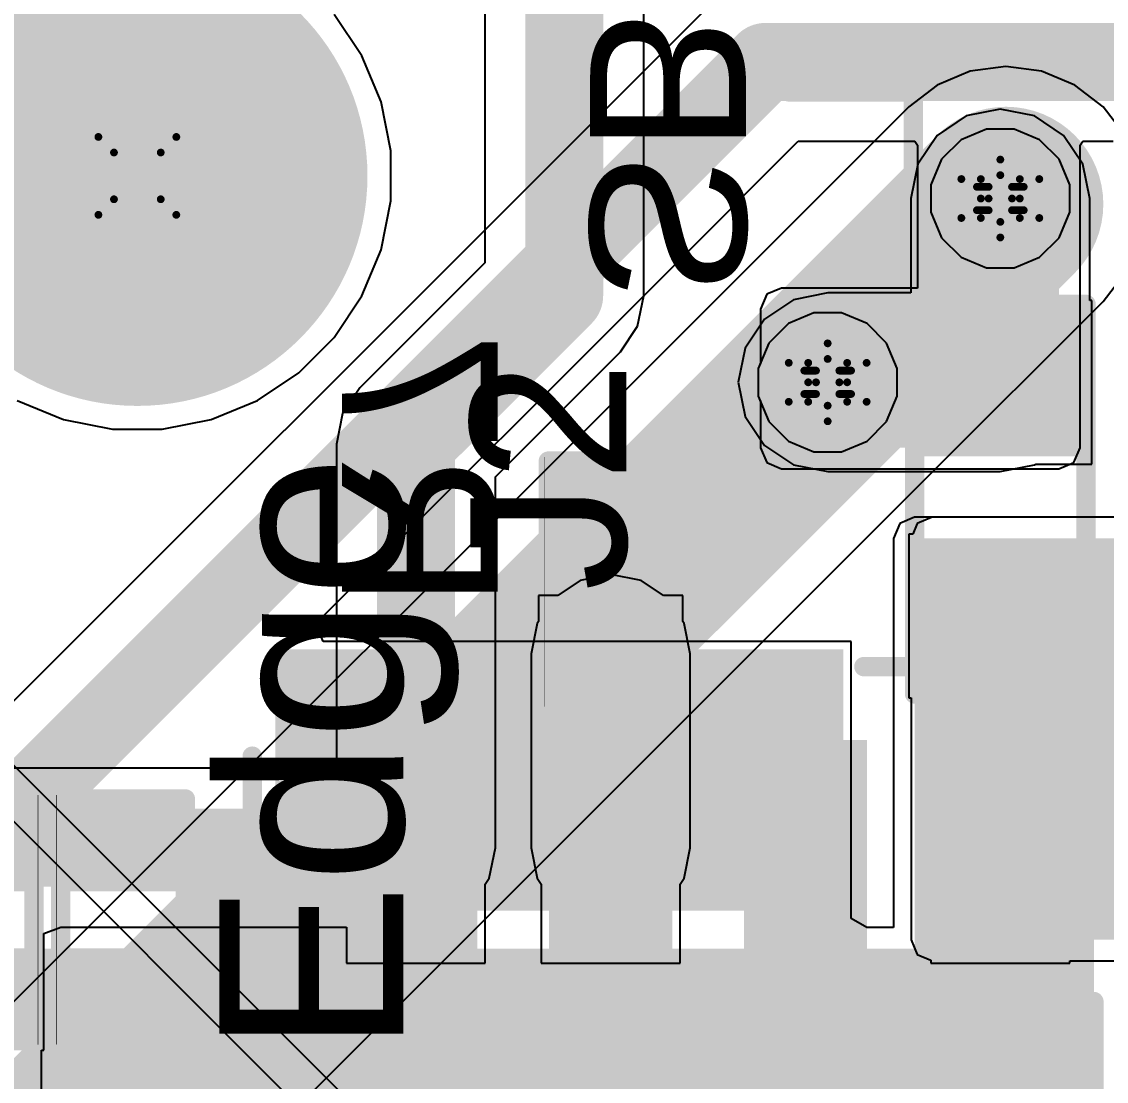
# Model space of a CAD drawing. Header units: inches. Extents: x -2.7 to 10.9, y -2.9 to 7.4.
# Drawn here: x 1.9678 to 2.2462, y 1.2615 to 1.5336 of the extents above; entities that cross this region are included whole.
import ezdxf

# ---------------------------------------------------------------- set-up
doc = ezdxf.new("R2010")
doc.units = ezdxf.units.IN
doc.header["$MEASUREMENT"] = 0
for name, color, linetype in [('Board Outline', 216, 'Continuous'), ('Bottom Layer', 5, 'Continuous'), ('Bottom Overlay', 54, 'Continuous'), ('Bottom Paste', 16, 'Continuous'), ('Bottom Solder', 6, 'Continuous'), ('Drill Drawing', 1, 'Continuous'), ('Layer 2', 16, 'Continuous'), ('Layer 3', 76, 'Continuous'), ('Pad Holes', 156, 'Continuous'), ('Top Layer', 1, 'Continuous'), ('Top Overlay', 2, 'Continuous'), ('Top Paste', 8, 'Continuous'), ('Top Solder', 216, 'Continuous'), ('Via Holes', 16, 'Continuous')]:
    doc.layers.add(name, color=color, linetype=linetype)
doc.styles.add('Arial', font='', dxfattribs={"height": 0.2})
doc.styles.get('Arial').set_extended_font_data('Arial')

# ---------------------------------------------------------------- blocks, each defined once
blk = doc.blocks.new('R___0402_B_27')
at = {"layer": 'Bottom Layer'}
for points in [[(-0.0095, 0.0125), (-0.0095, -0.0125), (-0.0275, -0.0125), (-0.0275, 0.0125)], [(0.0275, 0.0125), (0.0275, -0.0125), (0.0095, -0.0125), (0.0095, 0.0125)]]:
    blk.add_hatch(color=5, dxfattribs=at).paths.add_polyline_path(points)
at = {"layer": 'Bottom Paste'}
for points in [[(-0.0095, 0.0125), (-0.0095, -0.0125), (-0.0275, -0.0125), (-0.0275, 0.0125)], [(0.0275, 0.0125), (0.0275, -0.0125), (0.0095, -0.0125), (0.0095, 0.0125)]]:
    blk.add_hatch(color=16, dxfattribs=at).paths.add_polyline_path(points)
at = {"layer": 'Bottom Solder'}
for points in [[(-0.00733, 0.01467), (-0.00733, -0.01467), (-0.02967, -0.01467), (-0.02967, 0.01467)], [(0.02967, 0.01467), (0.02967, -0.01467), (0.00733, -0.01467), (0.00733, 0.01467)]]:
    blk.add_hatch(color=6, dxfattribs=at).paths.add_polyline_path(points)
at = {"layer": 'Bottom Overlay'}
for points in [[(-0.031, 0.016, 0.005, 0.005, 0), (-0.031, -0.016, 0.005, 0.005, 0)], [(-0.031, 0.016, 0.005, 0.005, 0), (0.031, 0.016, 0.005, 0.005, 0)], [(-0.032, 0.017, 0.000127, 0.000127, 0), (0.032, 0.017, 0.000127, 0.000127, 0)], [(0.031, 0.016, 0.005, 0.005, 0), (0.031, -0.016, 0.005, 0.005, 0)], [(-0.031, -0.016, 0.005, 0.005, 0), (0.031, -0.016, 0.005, 0.005, 0)]]:
    blk.add_lwpolyline(points, format="xyseb", dxfattribs=at)
for points in [[(-0.03225, 0.016, 0.0025, 0.0025, 1), (-0.02975, 0.016, 0.0025, 0.0025, 1)], [(-0.03225, 0.016, 0.0025, 0.0025, 1), (-0.02975, 0.016, 0.0025, 0.0025, 1)], [(-0.03203, 0.017, 0.0000635, 0.0000635, 1), (-0.03197, 0.017, 0.0000635, 0.0000635, 1)], [(0.02975, 0.016, 0.0025, 0.0025, 1), (0.03225, 0.016, 0.0025, 0.0025, 1)], [(0.02975, 0.016, 0.0025, 0.0025, 1), (0.03225, 0.016, 0.0025, 0.0025, 1)], [(0.03197, 0.017, 0.0000635, 0.0000635, 1), (0.03203, 0.017, 0.0000635, 0.0000635, 1)], [(-0.03225, -0.016, 0.0025, 0.0025, 1), (-0.02975, -0.016, 0.0025, 0.0025, 1)], [(-0.03225, -0.016, 0.0025, 0.0025, 1), (-0.02975, -0.016, 0.0025, 0.0025, 1)], [(0.02975, -0.016, 0.0025, 0.0025, 1), (0.03225, -0.016, 0.0025, 0.0025, 1)], [(0.02975, -0.016, 0.0025, 0.0025, 1), (0.03225, -0.016, 0.0025, 0.0025, 1)]]:
    blk.add_lwpolyline(points, format="xyseb", close=True, dxfattribs=at)
blk = doc.blocks.new('R___0402_B_28')
at = {"layer": 'Bottom Layer'}
for points in [[(-0.0095, 0.0125), (-0.0095, -0.0125), (-0.0275, -0.0125), (-0.0275, 0.0125)], [(0.0275, 0.0125), (0.0275, -0.0125), (0.0095, -0.0125), (0.0095, 0.0125)]]:
    blk.add_hatch(color=5, dxfattribs=at).paths.add_polyline_path(points)
at = {"layer": 'Bottom Paste'}
for points in [[(-0.0095, 0.0125), (-0.0095, -0.0125), (-0.0275, -0.0125), (-0.0275, 0.0125)], [(0.0275, 0.0125), (0.0275, -0.0125), (0.0095, -0.0125), (0.0095, 0.0125)]]:
    blk.add_hatch(color=16, dxfattribs=at).paths.add_polyline_path(points)
at = {"layer": 'Bottom Solder'}
for points in [[(-0.00733, 0.01467), (-0.00733, -0.01467), (-0.02967, -0.01467), (-0.02967, 0.01467)], [(0.02967, 0.01467), (0.02967, -0.01467), (0.00733, -0.01467), (0.00733, 0.01467)]]:
    blk.add_hatch(color=6, dxfattribs=at).paths.add_polyline_path(points)
at = {"layer": 'Bottom Overlay'}
for points in [[(-0.031, -0.016, 0.005, 0.005, 0), (-0.031, 0.016, 0.005, 0.005, 0)], [(0.031, 0.016, 0.005, 0.005, 0), (-0.031, 0.016, 0.005, 0.005, 0)], [(0.032, 0.017, 0.000127, 0.000127, 0), (-0.032, 0.017, 0.000127, 0.000127, 0)], [(0.031, -0.016, 0.005, 0.005, 0), (0.031, 0.016, 0.005, 0.005, 0)], [(0.031, -0.016, 0.005, 0.005, 0), (-0.031, -0.016, 0.005, 0.005, 0)]]:
    blk.add_lwpolyline(points, format="xyseb", dxfattribs=at)
for points in [[(-0.03225, 0.016, 0.0025, 0.0025, 1), (-0.02975, 0.016, 0.0025, 0.0025, 1)], [(-0.03225, 0.016, 0.0025, 0.0025, 1), (-0.02975, 0.016, 0.0025, 0.0025, 1)], [(-0.03203, 0.017, 0.0000635, 0.0000635, 1), (-0.03197, 0.017, 0.0000635, 0.0000635, 1)], [(0.02975, 0.016, 0.0025, 0.0025, 1), (0.03225, 0.016, 0.0025, 0.0025, 1)], [(0.02975, 0.016, 0.0025, 0.0025, 1), (0.03225, 0.016, 0.0025, 0.0025, 1)], [(0.03197, 0.017, 0.0000635, 0.0000635, 1), (0.03203, 0.017, 0.0000635, 0.0000635, 1)], [(-0.03225, -0.016, 0.0025, 0.0025, 1), (-0.02975, -0.016, 0.0025, 0.0025, 1)], [(-0.03225, -0.016, 0.0025, 0.0025, 1), (-0.02975, -0.016, 0.0025, 0.0025, 1)], [(0.02975, -0.016, 0.0025, 0.0025, 1), (0.03225, -0.016, 0.0025, 0.0025, 1)], [(0.02975, -0.016, 0.0025, 0.0025, 1), (0.03225, -0.016, 0.0025, 0.0025, 1)]]:
    blk.add_lwpolyline(points, format="xyseb", close=True, dxfattribs=at)
blk = doc.blocks.new('ESOP_8_B_137')
at = {"layer": 'Bottom Layer'}
for points in [[(-0.13813, 0.08681), (-0.09089, 0.08681), (-0.09089, 0.06319), (-0.13813, 0.06319)], [(0.09089, 0.08681), (0.13813, 0.08681), (0.13813, 0.06319), (0.09089, 0.06319)], [(-0.04724, 0.06496), (0.04724, 0.06496), (0.04724, -0.06496), (-0.04724, -0.06496)], [(-0.13813, 0.03681), (-0.09089, 0.03681), (-0.09089, 0.01319), (-0.13813, 0.01319)], [(0.09089, 0.03681), (0.13813, 0.03681), (0.13813, 0.01319), (0.09089, 0.01319)], [(-0.13813, -0.01319), (-0.09089, -0.01319), (-0.09089, -0.03681), (-0.13813, -0.03681)], [(0.09089, -0.01319), (0.13813, -0.01319), (0.13813, -0.03681), (0.09089, -0.03681)], [(-0.13813, -0.06319), (-0.09089, -0.06319), (-0.09089, -0.08681), (-0.13813, -0.08681)], [(0.09089, -0.06319), (0.13813, -0.06319), (0.13813, -0.08681), (0.09089, -0.08681)]]:
    blk.add_hatch(color=5, dxfattribs=at).paths.add_polyline_path(points)
at = {"layer": 'Bottom Paste'}
for points in [[(-0.13813, 0.08681), (-0.09089, 0.08681), (-0.09089, 0.06319), (-0.13813, 0.06319)], [(0.09089, 0.08681), (0.13813, 0.08681), (0.13813, 0.06319), (0.09089, 0.06319)], [(-0.04724, 0.06496), (0.04724, 0.06496), (0.04724, -0.06496), (-0.04724, -0.06496)], [(-0.13813, 0.03681), (-0.09089, 0.03681), (-0.09089, 0.01319), (-0.13813, 0.01319)], [(0.09089, 0.03681), (0.13813, 0.03681), (0.13813, 0.01319), (0.09089, 0.01319)], [(-0.13813, -0.01319), (-0.09089, -0.01319), (-0.09089, -0.03681), (-0.13813, -0.03681)], [(0.09089, -0.01319), (0.13813, -0.01319), (0.13813, -0.03681), (0.09089, -0.03681)], [(-0.13813, -0.06319), (-0.09089, -0.06319), (-0.09089, -0.08681), (-0.13813, -0.08681)], [(0.09089, -0.06319), (0.13813, -0.06319), (0.13813, -0.08681), (0.09089, -0.08681)]]:
    blk.add_hatch(color=16, dxfattribs=at).paths.add_polyline_path(points)
at = {"layer": 'Bottom Solder'}
for points in [[(-0.14213, 0.09081), (-0.08689, 0.09081), (-0.08689, 0.05919), (-0.14213, 0.05919)], [(0.08689, 0.09081), (0.14213, 0.09081), (0.14213, 0.05919), (0.08689, 0.05919)], [(-0.05124, 0.06896), (0.05124, 0.06896), (0.05124, -0.06896), (-0.05124, -0.06896)], [(-0.14213, 0.04081), (-0.08689, 0.04081), (-0.08689, 0.00919), (-0.14213, 0.00919)], [(0.08689, 0.04081), (0.14213, 0.04081), (0.14213, 0.00919), (0.08689, 0.00919)], [(-0.14213, -0.00919), (-0.08689, -0.00919), (-0.08689, -0.04081), (-0.14213, -0.04081)], [(0.08689, -0.00919), (0.14213, -0.00919), (0.14213, -0.04081), (0.08689, -0.04081)], [(-0.14213, -0.05919), (-0.08689, -0.05919), (-0.08689, -0.09081), (-0.14213, -0.09081)], [(0.08689, -0.05919), (0.14213, -0.05919), (0.14213, -0.09081), (0.08689, -0.09081)]]:
    blk.add_hatch(color=6, dxfattribs=at).paths.add_polyline_path(points)
at = {"layer": 'Bottom Overlay'}
for points in [[(-0.075, -0.099, 0.005, 0.005, 0), (-0.075, 0.099, 0.005, 0.005, 0)], [(0.073, 0.099, 0.005, 0.005, 0), (-0.075, 0.099, 0.005, 0.005, 0)], [(0.073, -0.099, 0.005, 0.005, 0), (0.073, 0.099, 0.005, 0.005, 0)], [(-0.15265, -0.08069, 0.01181, 0.01181, 0), (-0.15265, -0.07069, 0.01181, 0.01181, 0)], [(-0.14765, -0.07569, 0.01181, 0.01181, 0), (-0.15265, -0.07069, 0.01181, 0.01181, 0)], [(-0.15265, -0.08069, 0.01181, 0.01181, 0), (-0.14765, -0.07569, 0.01181, 0.01181, 0)], [(0.073, -0.099, 0.005, 0.005, 0), (-0.075, -0.099, 0.005, 0.005, 0)]]:
    blk.add_lwpolyline(points, format="xyseb", dxfattribs=at)
for points in [[(-0.07625, 0.099, 0.0025, 0.0025, 1), (-0.07375, 0.099, 0.0025, 0.0025, 1)], [(-0.07625, 0.099, 0.0025, 0.0025, 1), (-0.07375, 0.099, 0.0025, 0.0025, 1)], [(0.07175, 0.099, 0.0025, 0.0025, 1), (0.07425, 0.099, 0.0025, 0.0025, 1)], [(0.07175, 0.099, 0.0025, 0.0025, 1), (0.07425, 0.099, 0.0025, 0.0025, 1)], [(-0.1556, -0.07069, 0.00591, 0.00591, 1), (-0.14969, -0.07069, 0.00591, 0.00591, 1)], [(-0.1556, -0.07069, 0.00591, 0.00591, 1), (-0.14969, -0.07069, 0.00591, 0.00591, 1)], [(-0.1506, -0.07569, 0.00591, 0.00591, 1), (-0.14469, -0.07569, 0.00591, 0.00591, 1)], [(-0.1506, -0.07569, 0.00591, 0.00591, 1), (-0.14469, -0.07569, 0.00591, 0.00591, 1)], [(-0.1556, -0.08069, 0.00591, 0.00591, 1), (-0.14969, -0.08069, 0.00591, 0.00591, 1)], [(-0.1556, -0.08069, 0.00591, 0.00591, 1), (-0.14969, -0.08069, 0.00591, 0.00591, 1)], [(-0.07625, -0.099, 0.0025, 0.0025, 1), (-0.07375, -0.099, 0.0025, 0.0025, 1)], [(-0.07625, -0.099, 0.0025, 0.0025, 1), (-0.07375, -0.099, 0.0025, 0.0025, 1)], [(0.07175, -0.099, 0.0025, 0.0025, 1), (0.07425, -0.099, 0.0025, 0.0025, 1)], [(0.07175, -0.099, 0.0025, 0.0025, 1), (0.07425, -0.099, 0.0025, 0.0025, 1)]]:
    blk.add_lwpolyline(points, format="xyseb", close=True, dxfattribs=at)
blk = doc.blocks.new('S______B______B_142')
at = {"layer": 'Bottom Layer'}
for points in [[(-0.015, 0.0175), (-0.015, -0.0175), (-0.045, -0.0175), (-0.045, 0.0175)], [(0.045, 0.0175), (0.045, -0.0175), (0.015, -0.0175), (0.015, 0.0175)]]:
    blk.add_hatch(color=5, dxfattribs=at).paths.add_polyline_path(points)
at = {"layer": 'Bottom Paste'}
for points in [[(-0.015, 0.0175), (-0.015, -0.0175), (-0.045, -0.0175), (-0.045, 0.0175)], [(0.045, 0.0175), (0.045, -0.0175), (0.015, -0.0175), (0.015, 0.0175)]]:
    blk.add_hatch(color=16, dxfattribs=at).paths.add_polyline_path(points)
at = {"layer": 'Bottom Solder'}
for points in [[(-0.011, 0.0215), (-0.011, -0.0215), (-0.049, -0.0215), (-0.049, 0.0215)], [(0.049, 0.0215), (0.049, -0.0215), (0.011, -0.0215), (0.011, 0.0215)]]:
    blk.add_hatch(color=6, dxfattribs=at).paths.add_polyline_path(points)
at = {"layer": 'Bottom Overlay'}
for points in [[(0.05, 0.022, 0.005, 0.005, 0), (-0.05, 0.022, 0.005, 0.005, 0)], [(-0.05, -0.022, 0.005, 0.005, 0), (-0.05, 0.022, 0.005, 0.005, 0)], [(0.05, -0.022, 0.005, 0.005, 0), (0.05, 0.022, 0.005, 0.005, 0)], [(0.05, -0.022, 0.005, 0.005, 0), (-0.05, -0.022, 0.005, 0.005, 0)]]:
    blk.add_lwpolyline(points, format="xyseb", dxfattribs=at)
for points in [[(-0.05125, 0.022, 0.0025, 0.0025, 1), (-0.04875, 0.022, 0.0025, 0.0025, 1)], [(-0.05125, 0.022, 0.0025, 0.0025, 1), (-0.04875, 0.022, 0.0025, 0.0025, 1)], [(0.04875, 0.022, 0.0025, 0.0025, 1), (0.05125, 0.022, 0.0025, 0.0025, 1)], [(0.04875, 0.022, 0.0025, 0.0025, 1), (0.05125, 0.022, 0.0025, 0.0025, 1)], [(-0.05125, -0.022, 0.0025, 0.0025, 1), (-0.04875, -0.022, 0.0025, 0.0025, 1)], [(-0.05125, -0.022, 0.0025, 0.0025, 1), (-0.04875, -0.022, 0.0025, 0.0025, 1)], [(0.04875, -0.022, 0.0025, 0.0025, 1), (0.05125, -0.022, 0.0025, 0.0025, 1)], [(0.04875, -0.022, 0.0025, 0.0025, 1), (0.05125, -0.022, 0.0025, 0.0025, 1)]]:
    blk.add_lwpolyline(points, format="xyseb", close=True, dxfattribs=at)
blk = doc.blocks.new('R___0402_B_207')
at = {"layer": 'Bottom Layer'}
for points in [[(-0.0095, 0.0125), (-0.0095, -0.0125), (-0.0275, -0.0125), (-0.0275, 0.0125)], [(0.0275, 0.0125), (0.0275, -0.0125), (0.0095, -0.0125), (0.0095, 0.0125)]]:
    blk.add_hatch(color=5, dxfattribs=at).paths.add_polyline_path(points)
at = {"layer": 'Bottom Paste'}
for points in [[(-0.0095, 0.0125), (-0.0095, -0.0125), (-0.0275, -0.0125), (-0.0275, 0.0125)], [(0.0275, 0.0125), (0.0275, -0.0125), (0.0095, -0.0125), (0.0095, 0.0125)]]:
    blk.add_hatch(color=16, dxfattribs=at).paths.add_polyline_path(points)
at = {"layer": 'Bottom Solder'}
for points in [[(-0.00733, 0.01467), (-0.00733, -0.01467), (-0.02967, -0.01467), (-0.02967, 0.01467)], [(0.02967, 0.01467), (0.02967, -0.01467), (0.00733, -0.01467), (0.00733, 0.01467)]]:
    blk.add_hatch(color=6, dxfattribs=at).paths.add_polyline_path(points)
at = {"layer": 'Bottom Overlay'}
for points in [[(-0.031, 0.016, 0.005, 0.005, 0), (0.031, 0.016, 0.005, 0.005, 0)], [(-0.031, 0.016, 0.005, 0.005, 0), (-0.031, -0.016, 0.005, 0.005, 0)], [(-0.032, 0.017, 0.000127, 0.000127, 0), (0.032, 0.017, 0.000127, 0.000127, 0)], [(0.031, 0.016, 0.005, 0.005, 0), (0.031, -0.016, 0.005, 0.005, 0)], [(-0.031, -0.016, 0.005, 0.005, 0), (0.031, -0.016, 0.005, 0.005, 0)]]:
    blk.add_lwpolyline(points, format="xyseb", dxfattribs=at)
for points in [[(-0.03225, 0.016, 0.0025, 0.0025, 1), (-0.02975, 0.016, 0.0025, 0.0025, 1)], [(-0.03225, 0.016, 0.0025, 0.0025, 1), (-0.02975, 0.016, 0.0025, 0.0025, 1)], [(-0.03203, 0.017, 0.0000635, 0.0000635, 1), (-0.03197, 0.017, 0.0000635, 0.0000635, 1)], [(0.02975, 0.016, 0.0025, 0.0025, 1), (0.03225, 0.016, 0.0025, 0.0025, 1)], [(0.02975, 0.016, 0.0025, 0.0025, 1), (0.03225, 0.016, 0.0025, 0.0025, 1)], [(0.03197, 0.017, 0.0000635, 0.0000635, 1), (0.03203, 0.017, 0.0000635, 0.0000635, 1)], [(-0.03225, -0.016, 0.0025, 0.0025, 1), (-0.02975, -0.016, 0.0025, 0.0025, 1)], [(-0.03225, -0.016, 0.0025, 0.0025, 1), (-0.02975, -0.016, 0.0025, 0.0025, 1)], [(0.02975, -0.016, 0.0025, 0.0025, 1), (0.03225, -0.016, 0.0025, 0.0025, 1)], [(0.02975, -0.016, 0.0025, 0.0025, 1), (0.03225, -0.016, 0.0025, 0.0025, 1)]]:
    blk.add_lwpolyline(points, format="xyseb", close=True, dxfattribs=at)
blk = doc.blocks.new('WAFER_PH2_0_2PWB_248')
at = {"layer": 'Top Layer'}
blk.add_hatch(color=1, dxfattribs=at).paths.add_polyline_path([(-0.16142, -0.04331), (-0.10236, -0.04331), (-0.10236, -0.1811), (-0.16142, -0.1811)])
at = {"layer": 'Top Paste'}
blk.add_hatch(color=8, dxfattribs=at).paths.add_polyline_path([(-0.16142, -0.04331), (-0.10236, -0.04331), (-0.10236, -0.1811), (-0.16142, -0.1811)])
at = {"layer": 'Top Solder'}
blk.add_hatch(color=216, dxfattribs=at).paths.add_polyline_path([(-0.16542, -0.03931), (-0.09836, -0.03931), (-0.09836, -0.1851), (-0.16542, -0.1851)])
at = {"layer": 'Top Overlay'}
for points in [[(-0.161, -0.034, 0.005, 0.005, 0), (-0.161, 0.115, 0.005, 0.005, 0)], [(0.142, -0.191, 0.005, 0.005, 0), (-0.138, -0.191, 0.005, 0.005, 0)]]:
    blk.add_lwpolyline(points, format="xyseb", dxfattribs=at)
for points in [[(-0.16225, -0.034, 0.0025, 0.0025, 1), (-0.15975, -0.034, 0.0025, 0.0025, 1)], [(-0.13925, -0.191, 0.0025, 0.0025, 1), (-0.13675, -0.191, 0.0025, 0.0025, 1)]]:
    blk.add_lwpolyline(points, format="xyseb", close=True, dxfattribs=at)
at = {"layer": 'Top Overlay', "style": 'Arial'}
blk.add_text('PCB Edge', height=0.047244, rotation=-180, dxfattribs=at).set_placement((0.09269, -0.15221))

msp = doc.modelspace()

# ---------------------------------------------------------------- hatches: boundary and pattern name
at = {"layer": 'Bottom Layer'}
h = msp.add_hatch(color=5, dxfattribs=at)
edge = h.paths.add_edge_path()
edge.add_arc((2.219, 1.48819), 0.01181, 0, 360)
h = msp.add_hatch(color=5, dxfattribs=at)
edge = h.paths.add_edge_path()
edge.add_arc((2.17469, 1.441), 0.01181, 0, 360)
msp.add_hatch(color=5, dxfattribs=at).paths.add_polyline_path([(2.2015, 1.29789), (2.33987, 1.29789), (2.33987, 1.40094), (2.2015, 1.40094)])
at = {"layer": 'Bottom Solder'}
h = msp.add_hatch(color=6, dxfattribs=at)
edge = h.paths.add_edge_path()
edge.add_arc((2.219, 1.48819), 0.01581, 0, 360)
h = msp.add_hatch(color=6, dxfattribs=at)
edge = h.paths.add_edge_path()
edge.add_arc((1.99751, 1.494), 0.004, 0, 360)
h = msp.add_hatch(color=6, dxfattribs=at)
edge = h.paths.add_edge_path()
edge.add_arc((2.17469, 1.441), 0.01581, 0, 360)
at = {"layer": 'Layer 2'}
h = msp.add_hatch(color=16, dxfattribs=at)
edge = h.paths.add_edge_path()
edge.add_arc((2.219, 1.48819), 0.01181, 0, 360)
h = msp.add_hatch(color=16, dxfattribs=at)
edge = h.paths.add_edge_path()
edge.add_arc((2.17469, 1.441), 0.01181, 0, 360)
at = {"layer": 'Layer 3'}
h = msp.add_hatch(color=76, dxfattribs=at)
edge = h.paths.add_edge_path()
edge.add_arc((2.219, 1.48819), 0.01181, 0, 360)
h = msp.add_hatch(color=76, dxfattribs=at)
edge = h.paths.add_edge_path()
edge.add_arc((2.17469, 1.441), 0.01181, 0, 360)
at = {"layer": 'Pad Holes'}
h = msp.add_hatch(color=7, dxfattribs=at)
edge = h.paths.add_edge_path()
edge.add_arc((1.99751, 1.494), 0.05906, 0, 360)
at = {"layer": 'Top Layer'}
for points in [[(2.20316, 1.42422), (2.23404, 1.42422), (2.23404, 1.50185), (2.20316, 1.50185)], [(2.16286, 1.42422), (2.23404, 1.42422), (2.23404, 1.45977), (2.16286, 1.45977)], [(2.197, 1.29789), (2.33987, 1.29789), (2.33987, 1.40094), (2.197, 1.40094)], [(2.197, 1.243), (2.243, 1.243), (2.243, 1.4), (2.197, 1.4)], [(1.97, 1.243), (2.243, 1.243), (2.243, 1.29559), (1.97, 1.29559)], [(1.97, 1.04558), (2.023, 1.04558), (2.023, 1.29559), (1.97, 1.29559)]]:
    msp.add_hatch(color=1, dxfattribs=at).paths.add_polyline_path(points)
h = msp.add_hatch(color=1, dxfattribs=at)
edge = h.paths.add_edge_path()
edge.add_arc((2.219, 1.48819), 0.01181, 0, 360)
h = msp.add_hatch(color=1, dxfattribs=at)
edge = h.paths.add_edge_path()
edge.add_arc((2.17469, 1.441), 0.01181, 0, 360)
at = {"layer": 'Top Solder'}
h = msp.add_hatch(color=216, dxfattribs=at)
edge = h.paths.add_edge_path()
edge.add_arc((2.219, 1.48819), 0.01581, 0, 360)
h = msp.add_hatch(color=216, dxfattribs=at)
edge = h.paths.add_edge_path()
edge.add_arc((1.99751, 1.494), 0.004, 0, 360)
h = msp.add_hatch(color=216, dxfattribs=at)
edge = h.paths.add_edge_path()
edge.add_arc((2.17469, 1.441), 0.01581, 0, 360)
at = {"layer": 'Via Holes'}
h = msp.add_hatch(color=7, dxfattribs=at)
edge = h.paths.add_edge_path()
edge.add_arc((2.219, 1.48819), 0.00591, 0, 360)
h = msp.add_hatch(color=7, dxfattribs=at)
edge = h.paths.add_edge_path()
edge.add_arc((2.17469, 1.441), 0.00591, 0, 360)

# ---------------------------------------------------------------- linework, layer by layer
at = {"layer": 'Board Outline'}
msp.add_lwpolyline([(-2.49969, 1.37795, 0.005, 0.005, -0.740599), (2.8433, 0.25075, 0.005, 0.005, 0)], format="xyseb", dxfattribs=at)
at = {"layer": 'Bottom Layer'}
for p, q in [((2.12746, 1.46323), (2.12746, 1.55358)), ((2.08668, 1.54513), (2.08668, 1.47167)), ((2.05516, 1.52482), (2.04804, 1.53547)), ((2.06006, 1.51298), (2.05516, 1.52482)), ((2.06256, 1.50041), (2.06006, 1.51298)), ((2.21022, 1.50938), (2.20278, 1.50441)), ((2.219, 1.51113), (2.21022, 1.50938)), ((2.22778, 1.50938), (2.219, 1.51113)), ((2.23522, 1.50441), (2.22778, 1.50938)), ((2.20278, 1.50441), (2.19781, 1.49697)), ((2.24019, 1.49697), (2.23522, 1.50441)), ((2.06256, 1.48759), (2.06256, 1.50041)), ((2.19781, 1.49697), (2.19606, 1.48819)), ((2.24194, 1.48819), (2.24019, 1.49697)), ((2.06006, 1.47503), (2.06256, 1.48759)), ((2.19606, 1.48819), (2.19606, 1.46394)), ((2.24194, 1.462), (2.24194, 1.48819)), ((2.05516, 1.46319), (2.06006, 1.47503)), ((2.08668, 1.47167), (2.05458, 1.43958)), ((2.04804, 1.45253), (2.05516, 1.46319)), ((2.12591, 1.45542), (2.12746, 1.46323)), ((2.16591, 1.46219), (2.15847, 1.45722)), ((2.17469, 1.46394), (2.16591, 1.46219)), ((2.19606, 1.46394), (2.17469, 1.46394)), ((2.2425, 1.462), (2.24194, 1.462)), ((2.2425, 1.42), (2.2425, 1.462)), ((2.15847, 1.45722), (2.1535, 1.44978)), ((2.12149, 1.44881), (2.12591, 1.45542)), ((2.03898, 1.44347), (2.04804, 1.45253)), ((2.08939, 1.41671), (2.12149, 1.44881)), ((2.1535, 1.44978), (2.15175, 1.441)), ((2.02832, 1.43635), (2.03898, 1.44347)), ((2.05458, 1.43958), (2.05016, 1.43296)), ((2.15175, 1.441), (2.1535, 1.43222)), ((1.96669, 1.43635), (1.97853, 1.43145)), ((2.01649, 1.43145), (2.02832, 1.43635)), ((1.97853, 1.43145), (1.9911, 1.42895)), ((2.00392, 1.42895), (2.01649, 1.43145)), ((2.05016, 1.43296), (2.04861, 1.42516)), ((2.1535, 1.43222), (2.15847, 1.42478)), ((1.9911, 1.42895), (2.00392, 1.42895)), ((2.04861, 1.42516), (2.04861, 1.3419)), ((2.15847, 1.42478), (2.16591, 1.41981)), ((2.16591, 1.41981), (2.17469, 1.41806)), ((2.219, 1.41806), (2.22778, 1.41981)), ((2.22778, 1.41981), (2.22807, 1.42)), ((2.22807, 1.42), (2.2425, 1.42)), ((2.17469, 1.41806), (2.219, 1.41806)), ((2.08939, 1.32151), (2.08939, 1.41671)), ((2.2015, 1.40635), (2.19767, 1.40477)), ((2.33987, 1.40635), (2.2015, 1.40635)), ((2.19767, 1.40477), (2.19653, 1.402)), ((2.19653, 1.402), (2.1955, 1.402)), ((2.1955, 1.402), (2.1955, 1.36)), ((2.1112, 1.3901), (2.10545, 1.38626)), ((2.119, 1.39166), (2.1112, 1.3901)), ((2.1268, 1.3901), (2.119, 1.39166)), ((2.13255, 1.38626), (2.1268, 1.3901)), ((2.10545, 1.38626), (2.1005, 1.38626)), ((2.1005, 1.38626), (2.1005, 1.37958)), ((2.1375, 1.38626), (2.13255, 1.38626)), ((2.1375, 1.37958), (2.1375, 1.38626)), ((2.10016, 1.37907), (2.09861, 1.37126)), ((2.1005, 1.37958), (2.10016, 1.37907)), ((2.13784, 1.37907), (2.1375, 1.37958)), ((2.13939, 1.37126), (2.13784, 1.37907)), ((2.09861, 1.37126), (2.09861, 1.32151)), ((2.13939, 1.32151), (2.13939, 1.37126)), ((2.1955, 1.36), (2.19609, 1.36)), ((2.19609, 1.36), (2.19609, 1.29789)), ((2.04861, 1.3419), (1.955, 1.3419)), ((2.08784, 1.3137), (2.08939, 1.32151)), ((2.09861, 1.32151), (2.10016, 1.3137)), ((2.13784, 1.3137), (2.13939, 1.32151)), ((2.08681, 1.31216), (2.08784, 1.3137)), ((2.08681, 1.29189), (2.08681, 1.31216)), ((2.10016, 1.3137), (2.10119, 1.31216)), ((2.10119, 1.31216), (2.10119, 1.29189)), ((2.13681, 1.31216), (2.13784, 1.3137)), ((2.13681, 1.29189), (2.13681, 1.31216)), ((1.9735, 1.29951), (1.97783, 1.30112)), ((1.97783, 1.30112), (2.05119, 1.30112)), ((2.05119, 1.30112), (2.05119, 1.29189)), ((1.9735, 1.26951), (1.9735, 1.29951)), ((2.19609, 1.29789), (2.19767, 1.29406)), ((2.05119, 1.29189), (2.08681, 1.29189)), ((2.10119, 1.29189), (2.13681, 1.29189)), ((2.19767, 1.29406), (2.20119, 1.2926)), ((2.20119, 1.2926), (2.20119, 1.29189)), ((2.20119, 1.29189), (2.23681, 1.29189)), ((2.23681, 1.29189), (2.23681, 1.29247)), ((2.23681, 1.29247), (2.33987, 1.29247)), ((1.97291, 1.13898), (1.97291, 1.26951)), ((1.97291, 1.26951), (1.9735, 1.26951))]:
    msp.add_line(p, q, dxfattribs=at)
for points in [[(2.10707, 1.46323, 0.02, 0.02, 0), (2.10707, 1.55358, 0.02, 0.02, 0)], [(2.219, 1.441, 0.025, 0.025, 0), (2.219, 1.48819, 0.025, 0.025, 0)], [(2.069, 1.42516, 0.02, 0.02, 0), (2.10707, 1.46323, 0.02, 0.02, 0)], [(2.17469, 1.441, 0.025, 0.025, 0), (2.219, 1.441, 0.025, 0.025, 0)], [(2.069, 1.32151, 0.02, 0.02, 0), (2.069, 1.42516, 0.02, 0.02, 0)], [(2.119, 1.32151, 0.02, 0.02, 0), (2.119, 1.37126, 0.02, 0.02, 0)], [(1.955, 1.32151, 0.02, 0.02, 0), (1.99382, 1.32151, 0.02, 0.02, 0)], [(1.99382, 1.32151, 0.02, 0.02, 0), (2.069, 1.32151, 0.02, 0.02, 0)]]:
    msp.add_lwpolyline(points, format="xyseb", dxfattribs=at)
for points in [[(2.21275, 1.48819, 0.0125, 0.0125, 1), (2.22525, 1.48819, 0.0125, 0.0125, 1)], [(2.10207, 1.46323, 0.01, 0.01, 1), (2.11207, 1.46323, 0.01, 0.01, 1)], [(2.10207, 1.46323, 0.01, 0.01, 1), (2.11207, 1.46323, 0.01, 0.01, 1)], [(2.16844, 1.441, 0.0125, 0.0125, 1), (2.18094, 1.441, 0.0125, 0.0125, 1)], [(2.21275, 1.441, 0.0125, 0.0125, 1), (2.22525, 1.441, 0.0125, 0.0125, 1)], [(2.21275, 1.441, 0.0125, 0.0125, 1), (2.22525, 1.441, 0.0125, 0.0125, 1)], [(2.064, 1.42516, 0.01, 0.01, 1), (2.074, 1.42516, 0.01, 0.01, 1)], [(2.064, 1.42516, 0.01, 0.01, 1), (2.074, 1.42516, 0.01, 0.01, 1)], [(2.114, 1.37126, 0.01, 0.01, 1), (2.124, 1.37126, 0.01, 0.01, 1)], [(1.98882, 1.32151, 0.01, 0.01, 1), (1.99882, 1.32151, 0.01, 0.01, 1)], [(1.98882, 1.32151, 0.01, 0.01, 1), (1.99882, 1.32151, 0.01, 0.01, 1)], [(2.064, 1.32151, 0.01, 0.01, 1), (2.074, 1.32151, 0.01, 0.01, 1)], [(2.064, 1.32151, 0.01, 0.01, 1), (2.074, 1.32151, 0.01, 0.01, 1)], [(2.114, 1.32151, 0.01, 0.01, 1), (2.124, 1.32151, 0.01, 0.01, 1)]]:
    msp.add_lwpolyline(points, format="xyseb", close=True, dxfattribs=at)
at = {"layer": 'Bottom Overlay'}
for points in [[(2.16474, 1.51558, 0.005, 0.005, 0), (2.19665, 1.51558, 0.005, 0.005, 0)], [(2.19665, 1.461, 0.005, 0.005, 0), (2.19665, 1.51558, 0.005, 0.005, 0)]]:
    msp.add_lwpolyline(points, format="xyseb", dxfattribs=at)
for points in [[(2.16349, 1.51558, 0.0025, 0.0025, 1), (2.16599, 1.51558, 0.0025, 0.0025, 1)], [(2.1954, 1.51558, 0.0025, 0.0025, 1), (2.1979, 1.51558, 0.0025, 0.0025, 1)], [(2.1954, 1.51558, 0.0025, 0.0025, 1), (2.1979, 1.51558, 0.0025, 0.0025, 1)], [(2.1954, 1.461, 0.0025, 0.0025, 1), (2.1979, 1.461, 0.0025, 0.0025, 1)]]:
    msp.add_lwpolyline(points, format="xyseb", close=True, dxfattribs=at)
at = {"layer": 'Drill Drawing'}
for points in [[(1.98751, 1.504, 0.002, 0.002, 0), (2.00751, 1.504, 0.002, 0.002, 0)], [(1.98751, 1.484, 0.002, 0.002, 0), (1.98751, 1.504, 0.002, 0.002, 0)], [(2.00751, 1.484, 0.002, 0.002, 0), (2.00751, 1.504, 0.002, 0.002, 0)], [(1.99151, 1.5, 0.002, 0.002, 0), (2.00351, 1.5, 0.002, 0.002, 0)], [(1.99151, 1.488, 0.002, 0.002, 0), (1.99151, 1.5, 0.002, 0.002, 0)], [(2.00351, 1.488, 0.002, 0.002, 0), (2.00351, 1.5, 0.002, 0.002, 0)], [(2.214, 1.49319, 0.002, 0.002, 0), (2.219, 1.49819, 0.002, 0.002, 0)], [(2.219, 1.49819, 0.002, 0.002, 0), (2.224, 1.49319, 0.002, 0.002, 0)], [(2.216, 1.49119, 0.002, 0.002, 0), (2.219, 1.49419, 0.002, 0.002, 0)], [(2.219, 1.49419, 0.002, 0.002, 0), (2.222, 1.49119, 0.002, 0.002, 0)], [(2.209, 1.49319, 0.002, 0.002, 0), (2.214, 1.48819, 0.002, 0.002, 0)], [(2.209, 1.49319, 0.002, 0.002, 0), (2.214, 1.49319, 0.002, 0.002, 0)], [(2.213, 1.49119, 0.002, 0.002, 0), (2.216, 1.48819, 0.002, 0.002, 0)], [(2.213, 1.49119, 0.002, 0.002, 0), (2.216, 1.49119, 0.002, 0.002, 0)], [(2.222, 1.49119, 0.002, 0.002, 0), (2.225, 1.49119, 0.002, 0.002, 0)], [(2.222, 1.48819, 0.002, 0.002, 0), (2.225, 1.49119, 0.002, 0.002, 0)], [(2.224, 1.49319, 0.002, 0.002, 0), (2.229, 1.49319, 0.002, 0.002, 0)], [(2.224, 1.48819, 0.002, 0.002, 0), (2.229, 1.49319, 0.002, 0.002, 0)], [(1.99151, 1.488, 0.002, 0.002, 0), (2.00351, 1.488, 0.002, 0.002, 0)], [(2.209, 1.48319, 0.002, 0.002, 0), (2.214, 1.48819, 0.002, 0.002, 0)], [(2.213, 1.48519, 0.002, 0.002, 0), (2.216, 1.48819, 0.002, 0.002, 0)], [(2.222, 1.48819, 0.002, 0.002, 0), (2.225, 1.48519, 0.002, 0.002, 0)], [(2.224, 1.48819, 0.002, 0.002, 0), (2.229, 1.48319, 0.002, 0.002, 0)], [(1.98751, 1.484, 0.002, 0.002, 0), (2.00751, 1.484, 0.002, 0.002, 0)], [(2.209, 1.48319, 0.002, 0.002, 0), (2.214, 1.48319, 0.002, 0.002, 0)], [(2.213, 1.48519, 0.002, 0.002, 0), (2.216, 1.48519, 0.002, 0.002, 0)], [(2.214, 1.48319, 0.002, 0.002, 0), (2.219, 1.47819, 0.002, 0.002, 0)], [(2.216, 1.48519, 0.002, 0.002, 0), (2.219, 1.48219, 0.002, 0.002, 0)], [(2.219, 1.48219, 0.002, 0.002, 0), (2.222, 1.48519, 0.002, 0.002, 0)], [(2.219, 1.47819, 0.002, 0.002, 0), (2.224, 1.48319, 0.002, 0.002, 0)], [(2.222, 1.48519, 0.002, 0.002, 0), (2.225, 1.48519, 0.002, 0.002, 0)], [(2.224, 1.48319, 0.002, 0.002, 0), (2.229, 1.48319, 0.002, 0.002, 0)], [(2.16969, 1.446, 0.002, 0.002, 0), (2.17469, 1.451, 0.002, 0.002, 0)], [(2.17469, 1.451, 0.002, 0.002, 0), (2.17969, 1.446, 0.002, 0.002, 0)], [(2.17169, 1.444, 0.002, 0.002, 0), (2.17469, 1.447, 0.002, 0.002, 0)], [(2.17469, 1.447, 0.002, 0.002, 0), (2.17769, 1.444, 0.002, 0.002, 0)], [(2.16469, 1.446, 0.002, 0.002, 0), (2.16969, 1.441, 0.002, 0.002, 0)], [(2.16469, 1.446, 0.002, 0.002, 0), (2.16969, 1.446, 0.002, 0.002, 0)], [(2.16869, 1.444, 0.002, 0.002, 0), (2.17169, 1.441, 0.002, 0.002, 0)], [(2.16869, 1.444, 0.002, 0.002, 0), (2.17169, 1.444, 0.002, 0.002, 0)], [(2.17769, 1.444, 0.002, 0.002, 0), (2.18069, 1.444, 0.002, 0.002, 0)], [(2.17769, 1.441, 0.002, 0.002, 0), (2.18069, 1.444, 0.002, 0.002, 0)], [(2.17969, 1.446, 0.002, 0.002, 0), (2.18469, 1.446, 0.002, 0.002, 0)], [(2.17969, 1.441, 0.002, 0.002, 0), (2.18469, 1.446, 0.002, 0.002, 0)], [(2.16469, 1.436, 0.002, 0.002, 0), (2.16969, 1.441, 0.002, 0.002, 0)], [(2.16869, 1.438, 0.002, 0.002, 0), (2.17169, 1.441, 0.002, 0.002, 0)], [(2.17769, 1.441, 0.002, 0.002, 0), (2.18069, 1.438, 0.002, 0.002, 0)], [(2.17969, 1.441, 0.002, 0.002, 0), (2.18469, 1.436, 0.002, 0.002, 0)], [(2.16469, 1.436, 0.002, 0.002, 0), (2.16969, 1.436, 0.002, 0.002, 0)], [(2.16869, 1.438, 0.002, 0.002, 0), (2.17169, 1.438, 0.002, 0.002, 0)], [(2.16969, 1.436, 0.002, 0.002, 0), (2.17469, 1.431, 0.002, 0.002, 0)], [(2.17169, 1.438, 0.002, 0.002, 0), (2.17469, 1.435, 0.002, 0.002, 0)], [(2.17469, 1.435, 0.002, 0.002, 0), (2.17769, 1.438, 0.002, 0.002, 0)], [(2.17469, 1.431, 0.002, 0.002, 0), (2.17969, 1.436, 0.002, 0.002, 0)], [(2.17769, 1.438, 0.002, 0.002, 0), (2.18069, 1.438, 0.002, 0.002, 0)], [(2.17969, 1.436, 0.002, 0.002, 0), (2.18469, 1.436, 0.002, 0.002, 0)]]:
    msp.add_lwpolyline(points, format="xyseb", dxfattribs=at)
for points in [[(1.98701, 1.504, 0.001, 0.001, 1), (1.98801, 1.504, 0.001, 0.001, 1)], [(1.98701, 1.504, 0.001, 0.001, 1), (1.98801, 1.504, 0.001, 0.001, 1)], [(2.00701, 1.504, 0.001, 0.001, 1), (2.00801, 1.504, 0.001, 0.001, 1)], [(2.00701, 1.504, 0.001, 0.001, 1), (2.00801, 1.504, 0.001, 0.001, 1)], [(1.99101, 1.5, 0.001, 0.001, 1), (1.99201, 1.5, 0.001, 0.001, 1)], [(1.99101, 1.5, 0.001, 0.001, 1), (1.99201, 1.5, 0.001, 0.001, 1)], [(2.00301, 1.5, 0.001, 0.001, 1), (2.00401, 1.5, 0.001, 0.001, 1)], [(2.00301, 1.5, 0.001, 0.001, 1), (2.00401, 1.5, 0.001, 0.001, 1)], [(2.2185, 1.49819, 0.001, 0.001, 1), (2.2195, 1.49819, 0.001, 0.001, 1)], [(2.2185, 1.49819, 0.001, 0.001, 1), (2.2195, 1.49819, 0.001, 0.001, 1)], [(2.2185, 1.49419, 0.001, 0.001, 1), (2.2195, 1.49419, 0.001, 0.001, 1)], [(2.2185, 1.49419, 0.001, 0.001, 1), (2.2195, 1.49419, 0.001, 0.001, 1)], [(2.2085, 1.49319, 0.001, 0.001, 1), (2.2095, 1.49319, 0.001, 0.001, 1)], [(2.2085, 1.49319, 0.001, 0.001, 1), (2.2095, 1.49319, 0.001, 0.001, 1)], [(2.2125, 1.49119, 0.001, 0.001, 1), (2.2135, 1.49119, 0.001, 0.001, 1)], [(2.2125, 1.49119, 0.001, 0.001, 1), (2.2135, 1.49119, 0.001, 0.001, 1)], [(2.2135, 1.49319, 0.001, 0.001, 1), (2.2145, 1.49319, 0.001, 0.001, 1)], [(2.2135, 1.49319, 0.001, 0.001, 1), (2.2145, 1.49319, 0.001, 0.001, 1)], [(2.2155, 1.49119, 0.001, 0.001, 1), (2.2165, 1.49119, 0.001, 0.001, 1)], [(2.2155, 1.49119, 0.001, 0.001, 1), (2.2165, 1.49119, 0.001, 0.001, 1)], [(2.2215, 1.49119, 0.001, 0.001, 1), (2.2225, 1.49119, 0.001, 0.001, 1)], [(2.2215, 1.49119, 0.001, 0.001, 1), (2.2225, 1.49119, 0.001, 0.001, 1)], [(2.2235, 1.49319, 0.001, 0.001, 1), (2.2245, 1.49319, 0.001, 0.001, 1)], [(2.2235, 1.49319, 0.001, 0.001, 1), (2.2245, 1.49319, 0.001, 0.001, 1)], [(2.2245, 1.49119, 0.001, 0.001, 1), (2.2255, 1.49119, 0.001, 0.001, 1)], [(2.2245, 1.49119, 0.001, 0.001, 1), (2.2255, 1.49119, 0.001, 0.001, 1)], [(2.2285, 1.49319, 0.001, 0.001, 1), (2.2295, 1.49319, 0.001, 0.001, 1)], [(2.2285, 1.49319, 0.001, 0.001, 1), (2.2295, 1.49319, 0.001, 0.001, 1)], [(1.99101, 1.488, 0.001, 0.001, 1), (1.99201, 1.488, 0.001, 0.001, 1)], [(1.99101, 1.488, 0.001, 0.001, 1), (1.99201, 1.488, 0.001, 0.001, 1)], [(2.00301, 1.488, 0.001, 0.001, 1), (2.00401, 1.488, 0.001, 0.001, 1)], [(2.00301, 1.488, 0.001, 0.001, 1), (2.00401, 1.488, 0.001, 0.001, 1)], [(2.2135, 1.48819, 0.001, 0.001, 1), (2.2145, 1.48819, 0.001, 0.001, 1)], [(2.2135, 1.48819, 0.001, 0.001, 1), (2.2145, 1.48819, 0.001, 0.001, 1)], [(2.2155, 1.48819, 0.001, 0.001, 1), (2.2165, 1.48819, 0.001, 0.001, 1)], [(2.2155, 1.48819, 0.001, 0.001, 1), (2.2165, 1.48819, 0.001, 0.001, 1)], [(2.2215, 1.48819, 0.001, 0.001, 1), (2.2225, 1.48819, 0.001, 0.001, 1)], [(2.2215, 1.48819, 0.001, 0.001, 1), (2.2225, 1.48819, 0.001, 0.001, 1)], [(2.2235, 1.48819, 0.001, 0.001, 1), (2.2245, 1.48819, 0.001, 0.001, 1)], [(2.2235, 1.48819, 0.001, 0.001, 1), (2.2245, 1.48819, 0.001, 0.001, 1)], [(1.98701, 1.484, 0.001, 0.001, 1), (1.98801, 1.484, 0.001, 0.001, 1)], [(1.98701, 1.484, 0.001, 0.001, 1), (1.98801, 1.484, 0.001, 0.001, 1)], [(2.00701, 1.484, 0.001, 0.001, 1), (2.00801, 1.484, 0.001, 0.001, 1)], [(2.00701, 1.484, 0.001, 0.001, 1), (2.00801, 1.484, 0.001, 0.001, 1)], [(2.2085, 1.48319, 0.001, 0.001, 1), (2.2095, 1.48319, 0.001, 0.001, 1)], [(2.2085, 1.48319, 0.001, 0.001, 1), (2.2095, 1.48319, 0.001, 0.001, 1)], [(2.2125, 1.48519, 0.001, 0.001, 1), (2.2135, 1.48519, 0.001, 0.001, 1)], [(2.2125, 1.48519, 0.001, 0.001, 1), (2.2135, 1.48519, 0.001, 0.001, 1)], [(2.2135, 1.48319, 0.001, 0.001, 1), (2.2145, 1.48319, 0.001, 0.001, 1)], [(2.2135, 1.48319, 0.001, 0.001, 1), (2.2145, 1.48319, 0.001, 0.001, 1)], [(2.2155, 1.48519, 0.001, 0.001, 1), (2.2165, 1.48519, 0.001, 0.001, 1)], [(2.2155, 1.48519, 0.001, 0.001, 1), (2.2165, 1.48519, 0.001, 0.001, 1)], [(2.2215, 1.48519, 0.001, 0.001, 1), (2.2225, 1.48519, 0.001, 0.001, 1)], [(2.2215, 1.48519, 0.001, 0.001, 1), (2.2225, 1.48519, 0.001, 0.001, 1)], [(2.2235, 1.48319, 0.001, 0.001, 1), (2.2245, 1.48319, 0.001, 0.001, 1)], [(2.2235, 1.48319, 0.001, 0.001, 1), (2.2245, 1.48319, 0.001, 0.001, 1)], [(2.2245, 1.48519, 0.001, 0.001, 1), (2.2255, 1.48519, 0.001, 0.001, 1)], [(2.2245, 1.48519, 0.001, 0.001, 1), (2.2255, 1.48519, 0.001, 0.001, 1)], [(2.2285, 1.48319, 0.001, 0.001, 1), (2.2295, 1.48319, 0.001, 0.001, 1)], [(2.2285, 1.48319, 0.001, 0.001, 1), (2.2295, 1.48319, 0.001, 0.001, 1)], [(2.2185, 1.48219, 0.001, 0.001, 1), (2.2195, 1.48219, 0.001, 0.001, 1)], [(2.2185, 1.48219, 0.001, 0.001, 1), (2.2195, 1.48219, 0.001, 0.001, 1)], [(2.2185, 1.47819, 0.001, 0.001, 1), (2.2195, 1.47819, 0.001, 0.001, 1)], [(2.2185, 1.47819, 0.001, 0.001, 1), (2.2195, 1.47819, 0.001, 0.001, 1)], [(2.17419, 1.451, 0.001, 0.001, 1), (2.17519, 1.451, 0.001, 0.001, 1)], [(2.17419, 1.451, 0.001, 0.001, 1), (2.17519, 1.451, 0.001, 0.001, 1)], [(2.17419, 1.447, 0.001, 0.001, 1), (2.17519, 1.447, 0.001, 0.001, 1)], [(2.17419, 1.447, 0.001, 0.001, 1), (2.17519, 1.447, 0.001, 0.001, 1)], [(2.16419, 1.446, 0.001, 0.001, 1), (2.16519, 1.446, 0.001, 0.001, 1)], [(2.16419, 1.446, 0.001, 0.001, 1), (2.16519, 1.446, 0.001, 0.001, 1)], [(2.16819, 1.444, 0.001, 0.001, 1), (2.16919, 1.444, 0.001, 0.001, 1)], [(2.16819, 1.444, 0.001, 0.001, 1), (2.16919, 1.444, 0.001, 0.001, 1)], [(2.16919, 1.446, 0.001, 0.001, 1), (2.17019, 1.446, 0.001, 0.001, 1)], [(2.16919, 1.446, 0.001, 0.001, 1), (2.17019, 1.446, 0.001, 0.001, 1)], [(2.17119, 1.444, 0.001, 0.001, 1), (2.17219, 1.444, 0.001, 0.001, 1)], [(2.17119, 1.444, 0.001, 0.001, 1), (2.17219, 1.444, 0.001, 0.001, 1)], [(2.17719, 1.444, 0.001, 0.001, 1), (2.17819, 1.444, 0.001, 0.001, 1)], [(2.17719, 1.444, 0.001, 0.001, 1), (2.17819, 1.444, 0.001, 0.001, 1)], [(2.17919, 1.446, 0.001, 0.001, 1), (2.18019, 1.446, 0.001, 0.001, 1)], [(2.17919, 1.446, 0.001, 0.001, 1), (2.18019, 1.446, 0.001, 0.001, 1)], [(2.18019, 1.444, 0.001, 0.001, 1), (2.18119, 1.444, 0.001, 0.001, 1)], [(2.18019, 1.444, 0.001, 0.001, 1), (2.18119, 1.444, 0.001, 0.001, 1)], [(2.18419, 1.446, 0.001, 0.001, 1), (2.18519, 1.446, 0.001, 0.001, 1)], [(2.18419, 1.446, 0.001, 0.001, 1), (2.18519, 1.446, 0.001, 0.001, 1)], [(2.16919, 1.441, 0.001, 0.001, 1), (2.17019, 1.441, 0.001, 0.001, 1)], [(2.16919, 1.441, 0.001, 0.001, 1), (2.17019, 1.441, 0.001, 0.001, 1)], [(2.17119, 1.441, 0.001, 0.001, 1), (2.17219, 1.441, 0.001, 0.001, 1)], [(2.17119, 1.441, 0.001, 0.001, 1), (2.17219, 1.441, 0.001, 0.001, 1)], [(2.17719, 1.441, 0.001, 0.001, 1), (2.17819, 1.441, 0.001, 0.001, 1)], [(2.17719, 1.441, 0.001, 0.001, 1), (2.17819, 1.441, 0.001, 0.001, 1)], [(2.17919, 1.441, 0.001, 0.001, 1), (2.18019, 1.441, 0.001, 0.001, 1)], [(2.17919, 1.441, 0.001, 0.001, 1), (2.18019, 1.441, 0.001, 0.001, 1)], [(2.16419, 1.436, 0.001, 0.001, 1), (2.16519, 1.436, 0.001, 0.001, 1)], [(2.16419, 1.436, 0.001, 0.001, 1), (2.16519, 1.436, 0.001, 0.001, 1)], [(2.16819, 1.438, 0.001, 0.001, 1), (2.16919, 1.438, 0.001, 0.001, 1)], [(2.16819, 1.438, 0.001, 0.001, 1), (2.16919, 1.438, 0.001, 0.001, 1)], [(2.16919, 1.436, 0.001, 0.001, 1), (2.17019, 1.436, 0.001, 0.001, 1)], [(2.16919, 1.436, 0.001, 0.001, 1), (2.17019, 1.436, 0.001, 0.001, 1)], [(2.17119, 1.438, 0.001, 0.001, 1), (2.17219, 1.438, 0.001, 0.001, 1)], [(2.17119, 1.438, 0.001, 0.001, 1), (2.17219, 1.438, 0.001, 0.001, 1)], [(2.17719, 1.438, 0.001, 0.001, 1), (2.17819, 1.438, 0.001, 0.001, 1)], [(2.17719, 1.438, 0.001, 0.001, 1), (2.17819, 1.438, 0.001, 0.001, 1)], [(2.17919, 1.436, 0.001, 0.001, 1), (2.18019, 1.436, 0.001, 0.001, 1)], [(2.17919, 1.436, 0.001, 0.001, 1), (2.18019, 1.436, 0.001, 0.001, 1)], [(2.18019, 1.438, 0.001, 0.001, 1), (2.18119, 1.438, 0.001, 0.001, 1)], [(2.18019, 1.438, 0.001, 0.001, 1), (2.18119, 1.438, 0.001, 0.001, 1)], [(2.18419, 1.436, 0.001, 0.001, 1), (2.18519, 1.436, 0.001, 0.001, 1)], [(2.18419, 1.436, 0.001, 0.001, 1), (2.18519, 1.436, 0.001, 0.001, 1)], [(2.17419, 1.435, 0.001, 0.001, 1), (2.17519, 1.435, 0.001, 0.001, 1)], [(2.17419, 1.435, 0.001, 0.001, 1), (2.17519, 1.435, 0.001, 0.001, 1)], [(2.17419, 1.431, 0.001, 0.001, 1), (2.17519, 1.431, 0.001, 0.001, 1)], [(2.17419, 1.431, 0.001, 0.001, 1), (2.17519, 1.431, 0.001, 0.001, 1)]]:
    msp.add_lwpolyline(points, format="xyseb", close=True, dxfattribs=at)
at = {"layer": 'Layer 2'}
for p, q in [((2.05516, 1.52482), (2.04804, 1.53547)), ((2.06006, 1.51298), (2.05516, 1.52482)), ((2.2113, 1.52085), (2.20279, 1.51732)), ((2.22044, 1.52205), (2.2113, 1.52085)), ((2.22958, 1.52085), (2.22044, 1.52205)), ((2.23809, 1.51732), (2.22958, 1.52085)), ((2.20279, 1.51732), (2.19548, 1.51171)), ((2.2454, 1.51171), (2.23809, 1.51732)), ((2.06256, 1.50041), (2.06006, 1.51298)), ((2.19548, 1.51171), (2.14973, 1.46596)), ((2.25101, 1.5044), (2.2454, 1.51171)), ((2.06256, 1.48759), (2.06256, 1.50041)), ((2.06006, 1.47503), (2.06256, 1.48759)), ((2.05516, 1.46319), (2.06006, 1.47503)), ((2.2454, 1.46179), (2.25101, 1.4691)), ((2.14973, 1.46596), (1.90788, 1.22412)), ((2.04804, 1.45253), (2.05516, 1.46319)), ((2.19966, 1.41604), (2.2454, 1.46179)), ((2.03898, 1.44347), (2.04804, 1.45253)), ((2.02832, 1.43635), (2.03898, 1.44347)), ((1.96669, 1.43635), (1.97853, 1.43145)), ((2.01649, 1.43145), (2.02832, 1.43635)), ((1.97853, 1.43145), (1.9911, 1.42895)), ((2.00392, 1.42895), (2.01649, 1.43145)), ((1.9911, 1.42895), (2.00392, 1.42895)), ((1.96815, 1.18453), (2.19966, 1.41604))]:
    msp.add_line(p, q, dxfattribs=at)
for points in [[(2.17469, 1.441, 0.05, 0.05, 0), (2.22044, 1.48675, 0.05, 0.05, 0)], [(1.93285, 1.19915, 0.05, 0.05, 0), (2.17469, 1.441, 0.05, 0.05, 0)]]:
    msp.add_lwpolyline(points, format="xyseb", dxfattribs=at)
for points in [[(2.20794, 1.48675, 0.025, 0.025, 1), (2.23294, 1.48675, 0.025, 0.025, 1)], [(2.16219, 1.441, 0.025, 0.025, 1), (2.18719, 1.441, 0.025, 0.025, 1)], [(2.16219, 1.441, 0.025, 0.025, 1), (2.18719, 1.441, 0.025, 0.025, 1)]]:
    msp.add_lwpolyline(points, format="xyseb", close=True, dxfattribs=at)
at = {"layer": 'Layer 3'}
for p, q in [((2.08354, 1.22487), (1.76483, 1.54359)), ((1.75762, 1.53638), (2.07634, 1.21766)), ((2.05516, 1.52482), (2.04804, 1.53547)), ((2.06006, 1.51298), (2.05516, 1.52482)), ((2.06256, 1.50041), (2.06006, 1.51298)), ((2.20891, 1.50329), (2.2039, 1.49828)), ((2.21546, 1.506), (2.20891, 1.50329)), ((2.22254, 1.506), (2.21546, 1.506)), ((2.22909, 1.50329), (2.22254, 1.506)), ((2.2341, 1.49828), (2.22909, 1.50329)), ((2.06256, 1.48759), (2.06256, 1.50041)), ((2.2039, 1.49828), (2.20119, 1.49173)), ((2.23681, 1.49173), (2.2341, 1.49828)), ((2.20119, 1.49173), (2.20119, 1.48465)), ((2.23681, 1.48465), (2.23681, 1.49173)), ((2.06006, 1.47503), (2.06256, 1.48759)), ((2.20119, 1.48465), (2.2039, 1.4781)), ((2.2341, 1.4781), (2.23681, 1.48465)), ((2.2039, 1.4781), (2.20891, 1.47309)), ((2.22909, 1.47309), (2.2341, 1.4781)), ((2.05516, 1.46319), (2.06006, 1.47503)), ((2.20891, 1.47309), (2.21546, 1.47038)), ((2.22254, 1.47038), (2.22909, 1.47309)), ((2.21546, 1.47038), (2.22254, 1.47038)), ((2.04804, 1.45253), (2.05516, 1.46319)), ((2.17115, 1.45881), (2.1646, 1.4561)), ((2.17824, 1.45881), (2.17115, 1.45881)), ((2.18478, 1.4561), (2.17824, 1.45881)), ((2.1646, 1.4561), (2.15959, 1.45109)), ((2.18979, 1.45109), (2.18478, 1.4561)), ((2.03898, 1.44347), (2.04804, 1.45253)), ((2.15959, 1.45109), (2.15688, 1.44454)), ((2.1925, 1.44454), (2.18979, 1.45109)), ((2.02832, 1.43635), (2.03898, 1.44347)), ((2.15688, 1.44454), (2.15688, 1.43746)), ((2.1925, 1.43746), (2.1925, 1.44454)), ((2.15688, 1.43746), (2.15959, 1.43091)), ((2.18979, 1.43091), (2.1925, 1.43746)), ((1.96669, 1.43635), (1.97853, 1.43145)), ((2.01649, 1.43145), (2.02832, 1.43635)), ((1.97853, 1.43145), (1.9911, 1.42895)), ((2.00392, 1.42895), (2.01649, 1.43145)), ((2.15959, 1.43091), (2.1646, 1.4259)), ((2.18478, 1.4259), (2.18979, 1.43091)), ((1.9911, 1.42895), (2.00392, 1.42895)), ((2.1646, 1.4259), (2.17115, 1.42319)), ((2.17824, 1.42319), (2.18478, 1.4259)), ((2.17115, 1.42319), (2.17824, 1.42319))]:
    msp.add_line(p, q, dxfattribs=at)
at = {"layer": 'Top Layer'}
for p, q in [((2.14427, 1.53769), (2.10919, 1.50261)), ((2.05516, 1.52482), (2.04804, 1.53547)), ((2.06006, 1.51298), (2.05516, 1.52482)), ((2.06256, 1.50041), (2.06006, 1.51298)), ((2.10919, 1.50261), (1.92027, 1.31369)), ((2.13803, 1.47377), (2.16714, 1.50288)), ((2.16714, 1.50288), (2.19706, 1.50288)), ((2.19706, 1.50288), (2.19775, 1.50185)), ((2.19775, 1.50185), (2.19775, 1.46518)), ((2.23946, 1.50185), (2.24014, 1.50288)), ((2.23946, 1.42422), (2.23946, 1.50185)), ((2.24014, 1.50288), (2.24792, 1.50288)), ((2.06256, 1.48759), (2.06256, 1.50041)), ((2.06006, 1.47503), (2.06256, 1.48759)), ((2.0433, 1.37904), (2.13803, 1.47377)), ((2.05516, 1.46319), (2.06006, 1.47503)), ((2.16286, 1.46518), (2.15903, 1.4636)), ((2.19775, 1.46518), (2.16286, 1.46518)), ((2.04804, 1.45253), (2.05516, 1.46319)), ((2.15903, 1.4636), (2.15745, 1.45977)), ((2.15745, 1.45977), (2.15745, 1.4459)), ((2.03898, 1.44347), (2.04804, 1.45253)), ((2.15745, 1.4459), (2.15688, 1.44454)), ((2.02832, 1.43635), (2.03898, 1.44347)), ((2.15688, 1.44454), (2.15688, 1.43746)), ((2.15688, 1.43746), (2.15745, 1.4361)), ((1.96669, 1.43635), (1.97853, 1.43145)), ((2.01649, 1.43145), (2.02832, 1.43635)), ((2.15745, 1.4361), (2.15745, 1.42422)), ((1.97853, 1.43145), (1.9911, 1.42895)), ((2.00392, 1.42895), (2.01649, 1.43145)), ((1.9911, 1.42895), (2.00392, 1.42895)), ((2.15745, 1.42422), (2.15903, 1.4204)), ((2.23787, 1.4204), (2.23946, 1.42422)), ((2.15903, 1.4204), (2.16286, 1.41881)), ((2.23404, 1.41881), (2.23787, 1.4204)), ((2.16286, 1.41881), (2.23404, 1.41881)), ((2.197, 1.40635), (2.19317, 1.40477)), ((2.33987, 1.40635), (2.197, 1.40635)), ((2.19317, 1.40477), (2.19159, 1.40094)), ((2.19159, 1.40094), (2.19159, 1.301)), ((2.04521, 1.37442), (2.0433, 1.37904)), ((2.18069, 1.37442), (2.04521, 1.37442)), ((2.18069, 1.306), (2.18069, 1.37442)), ((2.18069, 1.30336), (2.18069, 1.306)), ((2.18472, 1.301), (2.18069, 1.30336)), ((2.19159, 1.301), (2.18472, 1.301))]:
    msp.add_line(p, q, dxfattribs=at)
for points in [[(2.12361, 1.48819, 0.02, 0.02, 0), (2.15869, 1.52327, 0.02, 0.02, 0)], [(2.15869, 1.52327, 0.02, 0.02, 0), (2.26932, 1.52327, 0.02, 0.02, 0)], [(1.93424, 1.29882, 0.02, 0.02, 0), (2.12361, 1.48819, 0.02, 0.02, 0)]]:
    msp.add_lwpolyline(points, format="xyseb", dxfattribs=at)
for points in [[(2.15369, 1.52327, 0.01, 0.01, 1), (2.16369, 1.52327, 0.01, 0.01, 1)], [(2.15369, 1.52327, 0.01, 0.01, 1), (2.16369, 1.52327, 0.01, 0.01, 1)], [(2.11861, 1.48819, 0.01, 0.01, 1), (2.12861, 1.48819, 0.01, 0.01, 1)], [(2.11861, 1.48819, 0.01, 0.01, 1), (2.12861, 1.48819, 0.01, 0.01, 1)]]:
    msp.add_lwpolyline(points, format="xyseb", close=True, dxfattribs=at)

# ---------------------------------------------------------------- block references
for name, p, rotation in [('S______B______B_142', (2.219, 1.411), 270), ('R___0402_B_207', (2.119, 1.38976), 90), ('WAFER_PH2_0_2PWB_248', (2.218, 1.207), 270), ('ESOP_8_B_137', (2.144, 1.207), 270), ('R___0402_B_28', (1.955, 1.30301), 270), ('R___0402_B_27', (1.99382, 1.30301), 90)]:
    msp.add_blockref(name, p, dxfattribs=dict(rotation=rotation))

# ---------------------------------------------------------------- texts
at = {"layer": 'Bottom Overlay', "style": 'Arial', "text_generation_flag": 2}
for s, p in [('SB4', (2.11372, 1.46227)), ('R7', (2.05001, 1.38268))]:
    msp.add_text(s, height=0.04, rotation=270, dxfattribs=at).set_placement(p)
at = {"layer": 'Top Overlay', "style": 'Arial'}
msp.add_text('J2', height=0.04, rotation=90, dxfattribs=at).set_placement((2.12299, 1.38744))

doc.saveas('drawing.dxf')
